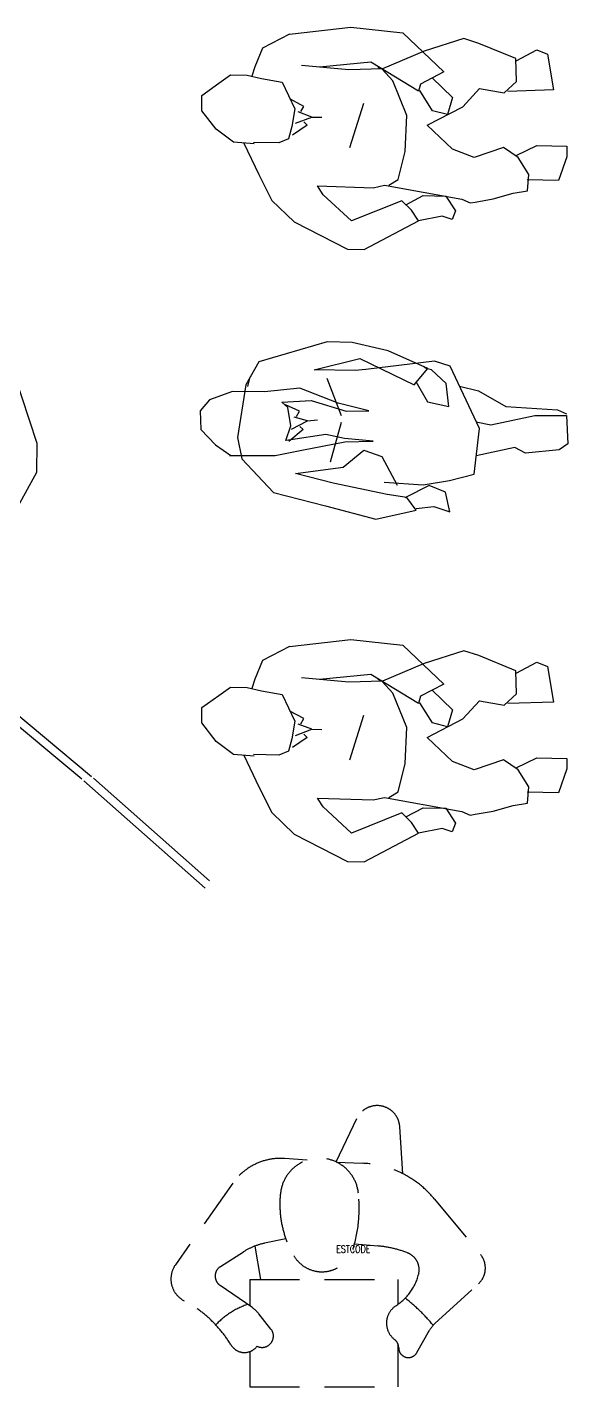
# Model space of a CAD drawing. Header units: millimetres. Extents: x 14385 to 129787, y 107826 to 186798.
# Drawn here: x 41264 to 42620, y 111391 to 114803 of the extents above; entities that cross this region are included whole.
import ezdxf

# ---------------------------------------------------------------- set-up
doc = ezdxf.new("R2010")
doc.units = ezdxf.units.MM
doc.header["$LTSCALE"] = 1000
doc.linetypes.add('HIDDEN2', pattern=[0.1875, 0.125, -0.0625])
doc.styles.add('ATTR', font='romans.shx', dxfattribs={"width": 0.8, "height": 0.7})

# ---------------------------------------------------------------- blocks, each defined once
blk = doc.blocks.new('czr')
at = {"color": 45}
for p, q in [((35.7, 63.3), (-181, 11)), ((-6, -56.1), (6, 56.1)), ((19, -54.7), (31.9, 62.4)), ((47.4, 11.4), (32.1, 49.4)), ((-181, 11), (-269, -137.5)), ((126.1, 19), (47.4, 11.4)), ((184.8, -4), (126.1, 19)), ((240.2, -65.5), (184.8, -4)), ((-101.4, -89.2), (16.5, -54.1)), ((16.5, -59.5), (30.7, -42.2)), ((30.7, -42.2), (97.3, -96.3)), ((240.2, -103.5), (240.2, -65.5)), ((-114.2, -122.5), (-101.4, -89.2)), ((97.3, -96.3), (191.9, -123.7)), ((147.8, -79), (181.8, -81.3)), ((195.7, -105.7), (147.8, -79)), ((156.2, -79.6), (471.1, -286.8)), ((181.8, -81.3), (240.2, -103.5)), ((215.4, -94.1), (476.1, -265.4)), ((-52.4, -203.2), (-114.2, -122.5)), ((191.9, -123.7), (195.7, -105.7)), ((-269.6, -136.8), (-277, -277.2)), ((18.3, -237.8), (-82, -186.4)), ((126.5, -355.1), (18.3, -237.8)), ((437.5, -261.4), (409.2, -313.5)), ((452.2, -269.1), (437.5, -261.4)), ((442, -310.5), (452.2, -269.1)), ((480, -248.4), (468.2, -299)), ((502.2, -247.2), (480, -248.4)), ((545, -299.4), (502.2, -247.2)), ((-277, -277.2), (-263.9, -455.3)), ((468.2, -299), (442, -310.5)), ((517, -371.4), (545, -299.4)), ((409.2, -313.5), (410.8, -375.3)), ((533.8, -328.1), (979, -648)), ((541.5, -308.4), (979, -622.9)), ((204.3, -500), (126.5, -355.1)), ((475.4, -386.8), (517, -371.4)), ((367.9, -394.1), (339.8, -420.7)), ((379, -406.3), (367.9, -394.1)), ((410.8, -375.3), (379, -406.3)), ((379, -406.3), (443.6, -463.2)), ((440.2, -461.9), (475.4, -386.8)), ((334.3, -414.6), (204.3, -500)), ((339.8, -420.7), (334.3, -414.6)), ((341.2, -417.2), (409.7, -489.4)), ((-263.9, -455.3), (-178.6, -611)), ((410.8, -491.8), (440.2, -461.9)), ((200.8, -498.6), (167.2, -578.3)), ((326.6, -591.2), (410.8, -491.8)), ((-178.6, -611), (-49.7, -710.8)), ((205.7, -703.9), (326.6, -591.2)), ((984.8, -626.7), (1321.4, -854.3)), ((984.8, -651.9), (1306, -869.4)), ((-49.7, -710.8), (134.8, -723.6)), ((134.8, -723.6), (205.7, -703.9))]:
    blk.add_line(p, q, dxfattribs=at)
at = {"color": 45, "flags": 128}
blk.add_lwpolyline([(60.7, -477.6), (54.1, -435), (24.1, -380.2), (-11.9, -342.8), (-32.4, -292.7), (-80.9, -288.3), (-144.3, -325.4), (-199.9, -412), (-189.3, -478.7), (-149.1, -533), (-92, -561.9), (-4.5, -548.9), (84.9, -460), (68.3, -380.6), (87.1, -346.5), (77, -336.2), (40.7, -346.5), (-22.6, -304.4)], dxfattribs=at)

msp = doc.modelspace()

# ---------------------------------------------------------------- linework, layer by layer
at = {"color": 57}
for p, q in [((41922, 114785, 0), (41854.7, 114749.9, 0)), ((41854.7, 114749.9, 0), (41835, 114702.9, 0)), ((41835, 114702.9, 0), (41827.9, 114679.7, 0)), ((41957.9, 114604, 0), (41923.2, 114622.9, 0)), ((41978.1, 114577.3, 0), (41944.1, 114590.4, 0)), ((41950.1, 114591.2, 0), (41957.9, 114604, 0)), ((42073.2, 114500.9, 0), (42108.2, 114612.2, 0)), ((41966.6, 114556.9, 0), (41929.2, 114531.7, 0)), ((41937.1, 114561.5, 0), (41978.1, 114577.3, 0)), ((41957.6, 114565.2, 0), (41966.6, 114556.9, 0)), ((41978.1, 114577.3, 0), (42002.9, 114576.8, 0)), ((41822.9, 113925.1, 0), (41816.5, 113900.9, 0)), ((42016, 113921.9, 0), (42051.5, 113828.3, 0)), ((41946.9, 113839.7, 0), (41912.1, 113854.8, 0)), ((41939.4, 113825.9, 0), (41946.9, 113839.7, 0)), ((41927.3, 113794.4, 0), (41967.5, 113815.1, 0)), ((41967.5, 113815.1, 0), (41933.6, 113824.4, 0)), ((41947.6, 113800.5, 0), (41956.6, 113793.2, 0)), ((41967.5, 113815.1, 0), (41992, 113817.6, 0)), ((42024.9, 113711.8, 0), (42052.2, 113811.6, 0)), ((41956.6, 113793.2, 0), (41920.3, 113763.5, 0)), ((41922, 113249, 0), (41854.7, 113213.9, 0)), ((41854.7, 113213.9, 0), (41835, 113166.8, 0)), ((41835, 113166.8, 0), (41827.9, 113143.7, 0)), ((41957.9, 113068, 0), (41923.2, 113086.9, 0)), ((41978.1, 113041.2, 0), (41944.1, 113054.3, 0)), ((41950.1, 113055.1, 0), (41957.9, 113068, 0)), ((42073.2, 112964.8, 0), (42108.2, 113076.2, 0)), ((41966.6, 113020.9, 0), (41929.2, 112995.7, 0)), ((41937.1, 113025.5, 0), (41978.1, 113041.2, 0)), ((41957.6, 113029.1, 0), (41966.6, 113020.9, 0)), ((41978.1, 113041.2, 0), (42002.9, 113040.8, 0))]:
    msp.add_line(p, q, dxfattribs=at)
at = {"color": 59, "linetype": 'HIDDEN2'}
for p, q in [((42038.9, 111955.7), (42090.8, 112064.6)), ((42038.9, 111955.7), (42090.8, 112064.6)), ((42206.8, 111925.9), (42198.7, 112044.1)), ((42206.8, 111925.9), (42198.7, 112044.1)), ((41966.4, 111960), (41909.5, 111964.2)), ((41966.4, 111960), (41909.5, 111964.2)), ((42040.3, 111955), (42105.6, 111952.3)), ((42040.3, 111955), (42105.6, 111952.3)), ((41780.1, 111902.8), (41635.7, 111697.4)), ((41780.1, 111902.8), (41635.7, 111697.4)), ((42285.1, 111863.4), (42401.2, 111723.5)), ((42285.1, 111863.4), (42401.2, 111723.5)), ((41913, 111762.5), (41859.2, 111751.5)), ((41913, 111762.5), (41859.2, 111751.5)), ((42085.2, 111749.9), (42144.1, 111744.8)), ((42085.2, 111749.9), (42144.1, 111744.8)), ((41748.5, 111693.1), (41806.8, 111730.3)), ((41748.5, 111693.1), (41806.8, 111730.3)), ((41835.3, 111744.6), (41849.4, 111661.1)), ((41835.3, 111744.6), (41849.4, 111661.1)), ((41822.5, 111661.1), (41822.5, 111594.4)), ((41822.5, 111661.1), (42193.9, 111661.1)), ((41822.5, 111661.1), (41822.5, 111594.4)), ((41822.5, 111661.1), (42193.9, 111661.1)), ((42193.9, 111661.1), (42193.9, 111598.1)), ((42193.9, 111661.1), (42193.9, 111598.1)), ((42287, 111550.4), (42396.1, 111649.9)), ((42287, 111550.4), (42396.1, 111649.9)), ((41827.6, 111590.9), (41747.7, 111646)), ((41827.6, 111590.9), (41747.7, 111646)), ((41875.4, 111536.5), (41844.8, 111574.8)), ((41875.4, 111536.5), (41844.8, 111574.8)), ((42241.8, 111477.2), (42273.5, 111533.5)), ((42241.8, 111477.2), (42273.5, 111533.5)), ((41822.5, 111480), (41822.5, 111391.5)), ((41822.5, 111480), (41822.5, 111391.5)), ((42193.9, 111499.6), (42193.9, 111391.5)), ((42193.9, 111499.6), (42193.9, 111391.5)), ((41822.5, 111391.5), (42193.9, 111391.5)), ((41822.5, 111391.5), (42193.9, 111391.5))]:
    msp.add_line(p, q, dxfattribs=at)
at = {"color": 57}
for points in [[(41922, 114785), (42075.7, 114802.6), (42206.8, 114788.6), (42309, 114690.5), (42250.5, 114660.1), (42245.3, 114641.9), (42125.7, 114714.8), (41996.9, 114702.3)], [(42490.9, 114718.3), (42543, 114745.6), (42569.2, 114734.8), (42584.2, 114645.4), (42469.8, 114641.5)], [(41833.4, 114510), (41781.5, 114514), (41738.3, 114546.8), (41702.3, 114593), (41701.7, 114631.6), (41744.7, 114662.4), (41773.8, 114682.9), (41815.9, 114682.1), (41851.6, 114673.5), (41903.4, 114664.6), (41935.8, 114597.4), (41928.3, 114553.4), (41919.4, 114522.4), (41895.3, 114512.4), (41831.8, 114513.6)], [(42171.6, 114406), (42194.3, 114420.1), (42211.9, 114490.9), (42216.8, 114581.3), (42181.6, 114667.7), (42154.6, 114697.2), (42144.4, 114701.7)], [(42279.7, 114675.3), (42330.7, 114626.3), (42318.5, 114583.2), (42281.2, 114593.1), (42249, 114643.8)], [(42490.6, 114480.4), (42542.9, 114505.8), (42617.7, 114504.1), (42618.2, 114477.8), (42596.7, 114417.8), (42518.1, 114419.5)], [(42214.2, 114357.3), (42257.8, 114380), (42314.5, 114379), (42338.3, 114341.5), (42329.9, 114320.1), (42304.7, 114328.2), (42245.8, 114316.4)], [(42159.2, 113661.2), (42257.5, 113654.2), (42323.8, 113665), (42385.4, 113681.2), (42398.4, 113795.7), (42324.9, 113952), (42286.1, 113964.9), (42113.4, 113943.5), (42086.8, 113940.9), (41984.3, 113943.3), (42098.8, 113971.4), (42235.2, 113905.3), (42269.1, 113946.4), (42169.2, 113991), (42079.3, 114011.4), (42016.9, 114013.6), (41845.4, 113963), (41812.3, 113905.2), (41791.2, 113773), (41802.4, 113719.6), (41881.6, 113635.2), (42012.2, 113602.1), (42138.3, 113568.5), (42239.7, 113591.2), (42216.1, 113622.4), (42166.8, 113630.1), (42032, 113658.6), (41937.5, 113682.7), (42057, 113698.8), (42108.6, 113741.7), (42153.8, 113725.2), (42192.5, 113653.6)], [(42239.3, 113914.1), (42268.2, 113862.5), (42322.1, 113851.1), (42315.2, 113909.1), (42278.1, 113943.1), (42264.6, 113946), (42260, 113949.7)], [(42348.3, 113902.3), (42396.5, 113890), (42465, 113850.7), (42594.4, 113842.6), (42617.1, 113832.3)], [(41771.7, 113728.3), (41885.7, 113727.9), (41952.8, 113741.3), (42060.6, 113762.1), (42131.7, 113764.1), (42060.2, 113770.4), (42013.4, 113780.9), (41925, 113767.1), (41912.6, 113765.8), (41925.3, 113802.3), (41918, 113848.6), (41903.1, 113862.2), (41976, 113866.1), (42064.4, 113839.7), (42121.3, 113840.3), (42043.9, 113859.4), (41948, 113896.9), (41859.3, 113888), (41779.1, 113888.4), (41721.3, 113867.6), (41697.5, 113840), (41699.5, 113793.3), (41736.7, 113755), (41774.7, 113728.3)], [(42390.4, 113812.7), (42426.9, 113805), (42537.2, 113828.5), (42617.3, 113828.1), (42620.4, 113757.1), (42598.7, 113742.4), (42514.5, 113734), (42487.2, 113748.1), (42390.6, 113727)], [(42239.5, 113595.4), (42283.8, 113599.8), (42324.5, 113587), (42313.5, 113636.3), (42272.7, 113653.2), (42211.7, 113621.9)], [(41922, 113249), (42075.7, 113266.6), (42206.8, 113252.6), (42309, 113154.5), (42250.5, 113124), (42245.3, 113105.8), (42125.7, 113178.7), (41996.9, 113166.2)], [(42490.9, 113182.3), (42543, 113209.5), (42569.2, 113198.8), (42584.2, 113109.3), (42469.8, 113105.5)], [(42171.6, 112870), (42194.3, 112884.1), (42211.9, 112954.9), (42216.8, 113045.3), (42181.6, 113131.7), (42154.6, 113161.1), (42144.4, 113165.7)], [(41833.4, 112973.9), (41781.5, 112977.9), (41738.3, 113010.7), (41702.3, 113057), (41701.7, 113095.6), (41744.7, 113126.3), (41773.8, 113146.8), (41815.9, 113146), (41851.6, 113137.4), (41903.4, 113128.5), (41935.8, 113061.4), (41928.3, 113017.3), (41919.4, 112986.4), (41895.3, 112976.3), (41831.8, 112977.5)], [(42279.7, 113139.2), (42330.7, 113090.2), (42318.5, 113047.1), (42281.2, 113057.1), (42249, 113107.8)], [(42490.6, 112944.3), (42542.9, 112969.7), (42617.7, 112968.1), (42618.2, 112941.7), (42596.7, 112881.7), (42518.1, 112883.4)], [(42214.2, 112821.2), (42257.8, 112844), (42314.5, 112842.9), (42338.3, 112805.4), (42329.9, 112784), (42304.7, 112792.1), (42245.8, 112780.3)]]:
    msp.add_lwpolyline(points, dxfattribs=at)
at = {"color": 57, "elevation": 0}
for points in [[(41877.4, 114368.2), (41933.9, 114313.9), (42067.3, 114245.9), (42109, 114245.1), (42199.6, 114292.3), (42245.8, 114316.4), (42228.5, 114343.5), (42203.8, 114367.3), (42077.3, 114316.4), (42006.2, 114382.4), (41992.3, 114404.3), (42131.8, 114400), (42160.1, 114406.2), (42354.1, 114371.2), (42375.6, 114361.9), (42387.6, 114364), (42432.8, 114371.9), (42483.4, 114386.2), (42519.1, 114391.7), (42522.9, 114433.1), (42495.8, 114475.8), (42458.9, 114500.7), (42385.6, 114475.7), (42331.1, 114496.6), (42267.5, 114556.8), (42357.1, 114603.2), (42399.1, 114648.5), (42460.9, 114637.9), (42491.4, 114666), (42490.3, 114724.1), (42397, 114762.1), (42359.2, 114774.4), (42259.6, 114742.3), (42155.4, 114698.4), (42070.8, 114695.5), (41951.9, 114706.4)], [(41807.4, 114512), (41845.5, 114432.7), (41877.4, 114368.2)], [(41877.4, 112832.2), (41933.9, 112777.8), (42067.3, 112709.8), (42109, 112709), (42199.6, 112756.2), (42245.8, 112780.3), (42228.5, 112807.5), (42203.8, 112831.3), (42077.3, 112780.4), (42006.2, 112846.4), (41992.3, 112868.2), (42131.8, 112864), (42160.1, 112870.2), (42354.1, 112835.2), (42375.6, 112825.8), (42387.6, 112827.9), (42432.8, 112835.9), (42483.4, 112850.1), (42519.1, 112855.7), (42522.9, 112897.1), (42495.8, 112939.7), (42458.9, 112964.6), (42385.6, 112939.6), (42331.1, 112960.6), (42267.5, 113020.7), (42357.1, 113067.2), (42399.1, 113112.4), (42460.9, 113101.8), (42491.4, 113129.9), (42490.3, 113188.1), (42397, 113226), (42359.2, 113238.3), (42259.6, 113206.2), (42155.4, 113162.3), (42070.8, 113159.5), (41951.9, 113170.4)], [(41807.4, 112975.9), (41845.5, 112896.6), (41877.4, 112832.2)]]:
    msp.add_lwpolyline(points, dxfattribs=at)
at = {"color": 59, "linetype": 'HIDDEN2'}
for centre, radius, start, end in [((42142.1, 112040.2), 56.8, 3.8986, 154.533), ((42142.1, 112040.2), 56.8, 3.8986, 154.533), ((41899, 111819.2), 145.3, 85.848, 144.8982), ((41899, 111819.2), 145.3, 85.848, 144.8982), ((41997.2, 111866.7), 98.3, 6.1506, 173.2774), ((41997.2, 111866.7), 98.3, 6.1506, 173.2774), ((42095.3, 111705.9), 246.6, 39.6891, 87.6086), ((42095.3, 111705.9), 246.6, 39.6891, 87.6086), ((42149.9, 111848.7), 252.1, 173.2774, 210.58), ((42149.9, 111848.7), 252.1, 173.2774, 210.58), ((41746.8, 111839.7), 350.1, 343.1831, 6.1506), ((41746.8, 111839.7), 350.1, 343.1831, 6.1506), ((41890.1, 111599.8), 154.8, 101.5275, 122.554), ((41890.1, 111599.8), 154.8, 101.5275, 122.554), ((42003.5, 111762.1), 82, 210.58, 343.1831), ((42003.5, 111762.1), 82, 210.58, 343.1831), ((42120.7, 111475.5), 270.3, 68.8402, 85.0412), ((42120.7, 111475.5), 270.3, 68.8402, 85.0412), ((42201.8, 111685), 45.6, 345.2755, 68.8402), ((42201.8, 111685), 45.6, 345.2755, 68.8402), ((42360, 111689.4), 53.5, 312.3729, 39.6891), ((42360, 111689.4), 53.5, 312.3729, 39.6891), ((41686.1, 111662), 61.6, 144.8982, 242.2019), ((41686.1, 111662), 61.6, 144.8982, 242.2019), ((41763.7, 111669.3), 28.2, 122.554, 235.4223), ((41763.7, 111669.3), 28.2, 122.554, 235.4223), ((42116.1, 111707.5), 134.3, 302.9054, 345.2755), ((42116.1, 111707.5), 134.3, 302.9054, 345.2755), ((41973.6, 111297.1), 396.5, 38.8439, 52.9994), ((41973.6, 111297.1), 396.5, 38.8439, 52.9994), ((41516.2, 111339.8), 302.7, 31.1765, 62.2019), ((41516.2, 111339.8), 302.7, 31.1765, 62.2019), ((41878.9, 111413.5), 194.7, 108.4972, 136.7613), ((41878.9, 111413.5), 194.7, 108.4972, 136.7613), ((41781.9, 111524.7), 80.5, 38.5847, 55.4223), ((41781.9, 111524.7), 80.5, 38.5847, 55.4223), ((42217.2, 111551.2), 51.8, 122.9054, 232.7554), ((42217.2, 111551.2), 51.8, 122.9054, 232.7554), ((42333.2, 111499.8), 68.5, 132.3729, 150.542), ((42333.2, 111499.8), 68.5, 132.3729, 150.542), ((41853.3, 111518.8), 28.4, 243.2671, 38.5847), ((41853.3, 111518.8), 28.4, 243.2671, 38.5847), ((41808.9, 111516.8), 39.3, 211.1765, 323.4936), ((41808.9, 111516.8), 39.3, 211.1765, 323.4936), ((42170.2, 111489.4), 25.8, 359.7944, 52.7554), ((42170.2, 111489.4), 25.8, 359.7944, 52.7554), ((42220.5, 111489.3), 24.5, 179.7943, 330.542), ((42220.5, 111489.3), 24.5, 179.7943, 330.542)]:
    msp.add_arc(centre, radius, start, end, dxfattribs=at)

# ---------------------------------------------------------------- block references
at = {"extrusion": (0, 0, -1), "zscale": -1, "rotation": 255.5924908822515}
msp.add_blockref('czr', (-40553.9, 113709.9), dxfattribs=at)

# ---------------------------------------------------------------- texts
at = {"color": 59, "linetype": 'HIDDEN2', "style": 'ATTR', "width": 0.8, "flags": 9}
msp.add_attdef('ESTCODE', (42039.1, 111728), '', height=18.2, dxfattribs=at)
msp.add_attdef('ESTCODE', (42039.1, 111728), '', height=18.2, dxfattribs=at)

doc.saveas('drawing.dxf')
